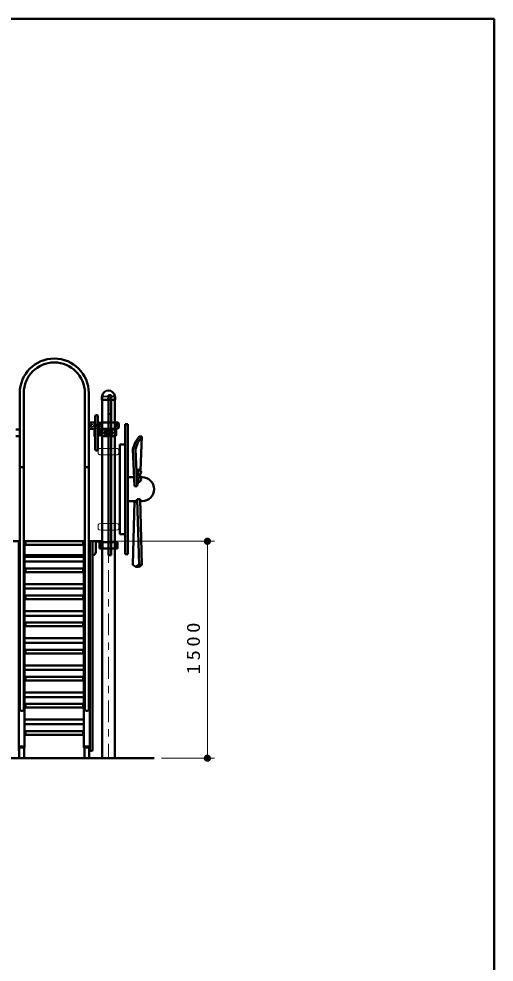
# Model space of a CAD drawing. Units: millimetres on the paper, scale 1:50. Extents: x -385 to 0, y -594 to 267.
# Drawn here: x -65.8 to 0, y -160.5 to -30 of the extents above; entities that cross this region are included whole.
import ezdxf

# ---------------------------------------------------------------- set-up
doc = ezdxf.new("R2010")
doc.units = ezdxf.units.MM
doc.linetypes.add('USER1', pattern=[4.5, 2.5, -2])
doc.linetypes.add('USER2', pattern=[6, 3, -1, 1, -1])
doc.layers.add('LY_1', color=140, linetype='Continuous', lineweight=50)
doc.styles.add('ＭＳ ゴシック', font='')
doc.styles.get('ＭＳ ゴシック').set_extended_font_data('MS Gothic')

# ---------------------------------------------------------------- blocks, each defined once
blk = doc.blocks.new('filled_dot')
at = {"color": 0, "linetype": 'Continuous', "lineweight": -2, "const_width": 1.25}
blk.add_lwpolyline([(-0.625, 0, 1), (0.625, 0, 1)], format="xyb", close=True, dxfattribs=at)

msp = doc.modelspace()

# ---------------------------------------------------------------- linework, layer by layer
at = {"layer": 'LY_1', "color": 7}
for p, q in [((0, -30), (-385, -30)), ((0, -297), (0, -30))]:
    msp.add_line(p, q, dxfattribs=at)
at = {"layer": 'LY_1'}
for p, q in [((-65.63, -92.25), (-65.63, -81.75)), ((-65.086, -92.25), (-65.086, -81.749)), ((-56.63, -92.25), (-56.63, -81.749)), ((-56.086, -92.25), (-56.086, -81.75)), ((-53.358, -82.05), (-53.358, -104.15)), ((-52.978, -82.05), (-53.358, -82.05)), ((-52.978, -82.05), (-52.978, -104.15)), ((-54.287, -82.67), (-54.278, -82.274)), ((-54.277, -82.68), (-54.287, -82.67)), ((-54.277, -82.68), (-52.438, -82.68)), ((-54.254, -82.216), (-54.232, -82.194)), ((-54.249, -82.25), (-54.249, -132.25)), ((-52.978, -82.65), (-53.358, -82.65)), ((-52.461, -82.216), (-52.483, -82.194)), ((-52.467, -82.25), (-52.467, -132.25)), ((-52.429, -82.67), (-52.438, -82.68)), ((-52.429, -82.67), (-52.437, -82.274)), ((-52.978, -84.65), (-53.358, -84.65)), ((-55.558, -85.81), (-56.086, -85.81)), ((-55.202, -89.59), (-55.202, -84.91)), ((-55.102, -84.81), (-54.922, -84.81)), ((-54.278, -85.8), (-54.908, -85.855)), ((-54.822, -89.59), (-54.822, -84.91)), ((-52.438, -85.8), (-54.278, -85.8)), ((-52.438, -85.8), (-52.122, -85.828)), ((-50.662, -86.05), (-51.042, -86.05)), ((-51.042, -86.05), (-51.042, -104.05)), ((-50.662, -86.05), (-50.662, -104.05)), ((-66.158, -86.81), (-65.63, -86.81)), ((-55.558, -86.69), (-56.086, -86.69)), ((-55.292, -87.75), (-55.292, -86.75)), ((-55.292, -86.75), (-55.202, -86.75)), ((-55.202, -87.75), (-55.202, -86.75)), ((-54.278, -86.7), (-54.908, -86.645)), ((-54.822, -87.75), (-54.822, -86.75)), ((-54.822, -86.75), (-54.732, -86.75)), ((-54.732, -87.75), (-54.732, -86.75)), ((-54.732, -86.91), (-54.249, -86.91)), ((-54.28, -86.8), (-53.428, -86.8)), ((-52.438, -86.7), (-54.278, -86.7)), ((-53.683, -87.065), (-53.722, -87.063)), ((-53.683, -87.25), (-53.683, -86.82)), ((-53.683, -87.25), (-53.683, -87.68)), ((-53.388, -86.84), (-53.388, -87.66)), ((-53.328, -86.84), (-53.328, -87.66)), ((-52.435, -86.8), (-53.288, -86.8)), ((-53.032, -87.25), (-53.032, -86.82)), ((-53.032, -87.065), (-52.993, -87.063)), ((-53.032, -87.25), (-53.032, -87.68)), ((-52.932, -86.87), (-52.978, -86.87)), ((-52.932, -87.63), (-52.932, -86.87)), ((-52.438, -86.7), (-52.122, -86.673)), ((-66.158, -87.69), (-65.629, -87.69)), ((-55.292, -87.75), (-55.202, -87.75)), ((-54.822, -87.75), (-54.732, -87.75)), ((-54.732, -87.59), (-54.249, -87.59)), ((-54.278, -87.7), (-53.428, -87.7)), ((-53.683, -87.436), (-53.722, -87.437)), ((-52.435, -87.7), (-53.288, -87.7)), ((-53.032, -87.436), (-52.993, -87.437)), ((-52.978, -87.63), (-52.932, -87.63)), ((-49.128, -87.746), (-48.754, -87.746)), ((-48.754, -87.746), (-48.942, -92.468)), ((-55.102, -89.69), (-54.922, -89.69)), ((-51.81, -101.25), (-51.81, -88.85)), ((-51.042, -88.85), (-51.81, -88.85)), ((-49.753, -94.618), (-49.996, -89.5)), ((-49.379, -94.618), (-49.622, -89.5)), ((-65.63, -125.48), (-65.63, -92.25)), ((-65.086, -125.48), (-65.086, -92.25)), ((-56.63, -125.48), (-56.63, -92.25)), ((-56.086, -125.48), (-56.086, -92.25)), ((-49.811, -93.398), (-50.662, -93.398)), ((-48.961, -92.959), (-48.98, -93.426)), ((-48.694, -93.398), (-48.979, -93.398)), ((-49.753, -94.618), (-49.379, -94.618)), ((-49.371, -96.414), (-49.128, -105.507)), ((-48.997, -96.414), (-49.371, -96.414)), ((-48.997, -96.414), (-48.754, -105.507)), ((-49.461, -96.702), (-50.662, -96.702)), ((-49.761, -96.702), (-49.996, -105.507)), ((-48.694, -96.702), (-48.989, -96.702)), ((-51.042, -101.25), (-51.81, -101.25)), ((-65.758, -102.25), (-66.548, -102.25)), ((-65.758, -102.601), (-65.758, -102.186)), ((-65.758, -102.186), (-65.63, -102.186)), ((-65.758, -131.15), (-65.758, -102.25)), ((-65.086, -102.186), (-64.958, -102.186)), ((-64.958, -102.601), (-64.958, -102.186)), ((-60.858, -102.25), (-64.958, -102.25)), ((-64.958, -130.77), (-64.958, -102.25)), ((-64.858, -102.75), (-64.858, -102.25)), ((-60.858, -102.75), (-64.858, -102.75)), ((-60.858, -102.25), (-56.758, -102.25)), ((-60.858, -102.75), (-56.858, -102.75)), ((-56.858, -102.75), (-56.858, -102.25)), ((-56.63, -102.186), (-56.758, -102.186)), ((-56.758, -102.601), (-56.758, -102.186)), ((-56.758, -130.77), (-56.758, -102.25)), ((-55.958, -102.186), (-56.086, -102.186)), ((-55.958, -102.601), (-55.958, -102.186)), ((-55.958, -102.25), (-55.168, -102.25)), ((-55.958, -131.15), (-55.958, -102.25)), ((-55.578, -131.15), (-55.578, -102.35)), ((-54.249, -102.25), (-55.108, -102.25)), ((-54.249, -102.296), (-55.108, -102.296)), ((-55.108, -102.31), (-55.108, -103.75)), ((-54.594, -102.37), (-54.594, -103.27)), ((-54.594, -102.37), (-52.121, -102.37)), ((-54.438, -102.37), (-54.438, -103.27)), ((-54.379, -102.37), (-54.379, -103.27)), ((-54.192, -102.37), (-54.192, -103.27)), ((-52.288, -102.37), (-52.288, -103.27)), ((-52.121, -102.37), (-52.121, -103.27)), ((-60.858, -104.15), (-64.958, -104.15)), ((-60.858, -104.15), (-56.758, -104.15)), ((-55.578, -104.15), (-55.508, -104.15)), ((-54.594, -103.27), (-52.121, -103.27)), ((-52.978, -104.15), (-53.358, -104.15)), ((-50.662, -104.05), (-51.042, -104.05)), ((-64.958, -104.411), (-56.758, -104.411)), ((-64.958, -105.049), (-56.758, -105.049)), ((-48.754, -105.507), (-49.128, -105.507)), ((-60.858, -106), (-64.858, -106)), ((-64.858, -106.5), (-64.858, -106)), ((-60.858, -106.5), (-64.858, -106.5)), ((-60.858, -106), (-56.858, -106)), ((-60.858, -106.5), (-56.858, -106.5)), ((-56.858, -106.5), (-56.858, -106)), ((-49.188, -105.802), (-49.562, -105.802)), ((-64.958, -108.161), (-56.758, -108.161)), ((-64.958, -108.799), (-56.758, -108.799)), ((-60.858, -109.75), (-64.858, -109.75)), ((-64.858, -110.25), (-64.858, -109.75)), ((-60.858, -110.25), (-64.858, -110.25)), ((-60.858, -109.75), (-56.858, -109.75)), ((-60.858, -110.25), (-56.858, -110.25)), ((-56.858, -110.25), (-56.858, -109.75)), ((-64.958, -111.911), (-56.758, -111.911)), ((-64.958, -112.549), (-56.758, -112.549)), ((-60.858, -113.5), (-64.858, -113.5)), ((-64.858, -114), (-64.858, -113.5)), ((-60.858, -114), (-64.858, -114)), ((-60.858, -113.5), (-56.858, -113.5)), ((-60.858, -114), (-56.858, -114)), ((-56.858, -114), (-56.858, -113.5)), ((-64.958, -115.661), (-56.758, -115.661)), ((-64.958, -116.299), (-56.758, -116.299)), ((-60.858, -117.25), (-64.858, -117.25)), ((-64.858, -117.75), (-64.858, -117.25)), ((-60.858, -117.25), (-56.858, -117.25)), ((-56.858, -117.75), (-56.858, -117.25)), ((-60.858, -117.75), (-64.858, -117.75)), ((-60.858, -117.75), (-56.858, -117.75)), ((-64.958, -119.411), (-56.758, -119.411)), ((-64.958, -120.049), (-56.758, -120.049)), ((-60.858, -121), (-64.858, -121)), ((-64.858, -121.5), (-64.858, -121)), ((-60.858, -121), (-56.858, -121)), ((-56.858, -121.5), (-56.858, -121)), ((-60.858, -121.5), (-64.858, -121.5)), ((-60.858, -121.5), (-56.858, -121.5)), ((-64.958, -123.161), (-56.758, -123.161)), ((-64.958, -123.799), (-56.758, -123.799)), ((-60.858, -124.75), (-64.858, -124.75)), ((-64.858, -125.25), (-64.858, -124.75)), ((-60.858, -124.75), (-56.858, -124.75)), ((-56.858, -125.25), (-56.858, -124.75)), ((-60.858, -125.25), (-64.858, -125.25)), ((-60.858, -125.25), (-56.858, -125.25)), ((-64.958, -126.911), (-56.758, -126.911)), ((-64.958, -127.549), (-56.758, -127.549)), ((-60.858, -128.5), (-64.858, -128.5)), ((-64.858, -129), (-64.858, -128.5)), ((-60.858, -129), (-64.858, -129)), ((-60.858, -128.5), (-56.858, -128.5)), ((-60.858, -129), (-56.858, -129)), ((-56.858, -129), (-56.858, -128.5)), ((-65.758, -130.65), (-64.958, -130.65)), ((-65.758, -130.77), (-64.958, -130.77)), ((-65.698, -132.25), (-65.698, -130.77)), ((-65.018, -132.25), (-65.018, -130.77)), ((-55.958, -130.65), (-56.758, -130.65)), ((-55.958, -130.77), (-56.758, -130.77)), ((-56.698, -132.25), (-56.698, -130.77)), ((-56.018, -132.25), (-56.018, -130.77)), ((-55.678, -131.25), (-55.858, -131.25)), ((-47.042, -132.25), (-181.849, -132.25))]:
    msp.add_line(p, q, dxfattribs=at)
at = {"layer": 'LY_1', "color": 7, "lineweight": 13}
for p, q in [((-54.215, -82.18), (-52.503, -82.18)), ((-54.251, -82.25), (-52.464, -82.25)), ((-54.692, -86.435), (-54.692, -86.065)), ((-54.323, -86.065), (-54.692, -86.065)), ((-52.392, -86.065), (-52.023, -86.065)), ((-52.023, -86.435), (-52.023, -86.065)), ((-54.323, -86.435), (-54.692, -86.435)), ((-52.392, -86.435), (-52.023, -86.435)), ((-53.249, -102.25), (-38.676, -102.25)), ((-39.676, -102.25), (-39.676, -132.25)), ((-46.042, -132.25), (-38.676, -132.25))]:
    msp.add_line(p, q, dxfattribs=at)
at = {"layer": 'LY_1', "color": 7, "linetype": 'USER2', "lineweight": 13}
for p, q in [((-53.358, -82.25), (-53.358, -132.25)), ((-53.822, -103.35), (-52.6, -103.35))]:
    msp.add_line(p, q, dxfattribs=at)
at = {"layer": 'LY_1', "color": 7, "linetype": 'USER1', "lineweight": 13}
for p, q in [((-54.908, -85.855), (-55.538, -85.902)), ((-54.258, -85.82), (-54.258, -86.68)), ((-52.458, -85.82), (-52.458, -86.68)), ((-54.908, -86.645), (-55.538, -86.599)), ((-54.278, -89.4), (-54.593, -89.428)), ((-52.438, -89.4), (-54.278, -89.4)), ((-52.438, -89.4), (-52.122, -89.428)), ((-54.278, -90.3), (-54.593, -90.273)), ((-52.438, -90.3), (-54.278, -90.3)), ((-52.438, -90.3), (-52.122, -90.273)), ((-54.278, -99.8), (-54.593, -99.828)), ((-52.438, -99.8), (-54.278, -99.8)), ((-52.438, -99.8), (-52.122, -99.828)), ((-54.278, -100.7), (-54.593, -100.673)), ((-52.438, -100.7), (-54.278, -100.7)), ((-52.438, -100.7), (-52.122, -100.673))]:
    msp.add_line(p, q, dxfattribs=at)
at = {"layer": 'LY_1'}
for points in [[(-49.128, -87.746), (-49.677, -88.594), (-49.996, -89.5)], [(-48.754, -87.746), (-49.303, -88.594), (-49.622, -89.5)], [(-49.212, -93.061), (-49.221, -93.058), (-49.229, -93.049), (-49.236, -93.034), (-49.244, -93.013), (-49.251, -92.987), (-49.257, -92.956), (-49.262, -92.921), (-49.267, -92.882), (-49.27, -92.84), (-49.273, -92.796), (-49.274, -92.75), (-49.275, -92.703), (-49.274, -92.656), (-49.273, -92.61), (-49.27, -92.565), (-49.267, -92.523), (-49.262, -92.484), (-49.257, -92.449), (-49.251, -92.418), (-49.244, -92.392), (-49.236, -92.371), (-49.229, -92.356), (-49.221, -92.347), (-49.212, -92.344)], [(-49.208, -94.061), (-49.216, -94.058), (-49.224, -94.049), (-49.232, -94.034), (-49.239, -94.013), (-49.246, -93.987), (-49.252, -93.956), (-49.257, -93.921), (-49.262, -93.882), (-49.266, -93.84), (-49.268, -93.796), (-49.27, -93.75), (-49.27, -93.703), (-49.27, -93.656), (-49.268, -93.61), (-49.266, -93.565), (-49.262, -93.523), (-49.257, -93.484), (-49.252, -93.449), (-49.246, -93.418), (-49.239, -93.392), (-49.232, -93.371), (-49.224, -93.356), (-49.216, -93.347), (-49.208, -93.344)], [(-49.379, -94.618), (-49.341, -94.332), (-49.202, -94.061)], [(-49.371, -96.414), (-49.414, -96.58), (-49.461, -96.702), (-49.51, -96.777), (-49.562, -96.802), (-49.613, -96.777), (-49.663, -96.702)], [(-49.128, -105.507), (-49.562, -105.802), (-49.996, -105.507)], [(-48.754, -105.507), (-49.062, -105.778), (-49.375, -105.748)], [(-65.086, -125.48), (-65.088, -125.509), (-65.095, -125.537), (-65.106, -125.564), (-65.122, -125.59), (-65.142, -125.613), (-65.165, -125.635), (-65.192, -125.654), (-65.222, -125.67), (-65.253, -125.683), (-65.287, -125.692), (-65.322, -125.697), (-65.358, -125.699), (-65.393, -125.697), (-65.428, -125.692), (-65.462, -125.683), (-65.494, -125.67), (-65.523, -125.654), (-65.55, -125.635), (-65.573, -125.613), (-65.593, -125.59), (-65.609, -125.564), (-65.62, -125.537), (-65.627, -125.509), (-65.63, -125.48)], [(-56.63, -125.48), (-56.627, -125.509), (-56.62, -125.537), (-56.609, -125.564), (-56.593, -125.59), (-56.573, -125.613), (-56.55, -125.635), (-56.523, -125.654), (-56.494, -125.67), (-56.462, -125.683), (-56.428, -125.692), (-56.393, -125.697), (-56.358, -125.699), (-56.322, -125.697), (-56.287, -125.692), (-56.253, -125.683), (-56.222, -125.67), (-56.192, -125.654), (-56.165, -125.635), (-56.142, -125.613), (-56.122, -125.59), (-56.106, -125.564), (-56.095, -125.537), (-56.088, -125.509), (-56.086, -125.48)]]:
    msp.add_lwpolyline(points, dxfattribs=at)
msp.add_circle((-53.358, -82.52), 0.06, dxfattribs=at)
at = {"layer": 'LY_1', "color": 7, "lineweight": 13}
for centre, radius in [((-54.508, -86.25), 0.185), ((-52.208, -86.25), 0.185), ((-54.508, -86.25), 0.1), ((-53.358, -86.25), 0.1), ((-52.208, -86.25), 0.1)]:
    msp.add_circle(centre, radius, dxfattribs=at)
at = {"layer": 'LY_1', "color": 7, "linetype": 'USER1', "lineweight": 13}
msp.add_circle((-55.558, -86.25), 0.15, dxfattribs=at)
at = {"layer": 'LY_1'}
for centre, radius, start, end in [((-60.858, -81.75), 4.772, 0, 180), ((-60.858, -81.75), 4.228, 0, 180), ((-54.271, -82.154), 0.056, 315, 353.3676), ((-53.358, -82.26), 0.864, 90, 173.3676), ((-53.358, -82.26), 0.864, 6.6324, 90), ((-52.444, -82.154), 0.056, 186.6324, 225), ((-54.194, -82.275), 0.084, 135, 178.99605), ((-52.521, -82.275), 0.084, 1.00395, 45), ((-55.558, -86.25), 0.44, 270, 90), ((-55.102, -84.91), 0.1, 90, 180), ((-54.922, -84.91), 0.1, 0, 90), ((-53.808, -86.25), 1, 163.80375, 196.19625), ((-54.576, -86.027), 0.2, 95, 163.80375), ((-52.139, -86.027), 0.2, 16.19625, 85), ((-52.908, -86.25), 1, 343.80375, 16.19625), ((-54.576, -86.473), 0.2, 196.19625, 265), ((-53.306, -87.25), 1.122, 159.19706, 200.80294), ((-54.28, -86.88), 0.08, 90, 159.19706), ((-53.729, -87.25), 0.187, 88, 272), ((-53.663, -86.82), 0.02, 90, 180), ((-53.428, -86.84), 0.04, 0, 90), ((-53.288, -86.84), 0.04, 90, 180), ((-53.052, -86.82), 0.02, 0, 90), ((-52.986, -87.25), 0.187, 268, 92), ((-52.435, -86.88), 0.08, 20.80294, 90), ((-53.409, -87.25), 1.122, 339.19706, 20.80294), ((-52.139, -86.473), 0.2, 275, 343.80375), ((-54.28, -87.62), 0.08, 200.80294, 270), ((-53.663, -87.68), 0.02, 180, 270), ((-53.428, -87.66), 0.04, 270, 0), ((-53.288, -87.66), 0.04, 180, 270), ((-53.052, -87.68), 0.02, 270, 0), ((-52.435, -87.62), 0.08, 270, 339.19706), ((-55.102, -89.59), 0.1, 180, 270), ((-54.922, -89.59), 0.1, 270, 0), ((-65.358, -92.25), 0.272, 0, 180), ((-56.358, -92.25), 0.272, 0, 180), ((-49.212, -92.703), 0.359, 270.15587, 90.15587), ((-49.208, -93.703), 0.359, 270.15587, 90.15587), ((-48.694, -95.05), 1.652, 270, 90), ((-65.858, -102.35), 0.1, 0, 90), ((-55.858, -102.35), 0.1, 90, 180), ((-55.678, -102.35), 0.1, 0, 90), ((-55.168, -102.31), 0.06, 0, 90), ((-55.508, -103.75), 0.4, 270, 0), ((-65.858, -131.15), 0.1, 270, 0), ((-55.858, -131.15), 0.1, 180, 270), ((-55.678, -131.15), 0.1, 270, 0)]:
    msp.add_arc(centre, radius, start, end, dxfattribs=at)
at = {"layer": 'LY_1', "color": 7, "linetype": 'USER1', "lineweight": 13}
for centre, radius, start, end in [((-55.508, -86.25), 0.35, 95, 265), ((-54.278, -85.82), 0.02, 0, 91.98888), ((-54.278, -86.68), 0.02, 270, 0), ((-53.808, -89.85), 1, 163.80375, 196.19625), ((-54.576, -89.627), 0.2, 95, 163.80375), ((-52.139, -89.627), 0.2, 16.19625, 85), ((-52.908, -89.85), 1, 343.80375, 16.19625), ((-54.576, -90.073), 0.2, 196.19625, 265), ((-52.139, -90.073), 0.2, 275, 343.80375), ((-53.808, -100.25), 1, 163.80375, 196.19625), ((-54.576, -100.027), 0.2, 95, 163.80375), ((-52.139, -100.027), 0.2, 16.19625, 85), ((-52.908, -100.25), 1, 343.80375, 16.19625), ((-54.576, -100.473), 0.2, 196.19625, 265), ((-52.139, -100.473), 0.2, 275, 343.80375)]:
    msp.add_arc(centre, radius, start, end, dxfattribs=at)
at = {"layer": 'LY_1', "color": 7, "lineweight": 13}
for centre, start, end in [((-56.883, -86.25), 355.87048, 4.12952), ((-49.832, -86.25), 175.87048, 184.12952)]:
    msp.add_arc(centre, 2.567, start, end, dxfattribs=at)

# ---------------------------------------------------------------- block references
at = {"layer": 'LY_1', "color": 7, "lineweight": 13, "xscale": 0.4, "yscale": 0.4}
for p, rotation in [((-39.676, -102.25), 270), ((-39.676, -132.25), 90)]:
    msp.add_blockref('filled_dot', p, dxfattribs=dict(at, rotation=rotation))

# ---------------------------------------------------------------- texts
at = {"layer": 'LY_1', "color": 7, "insert": (-40.676, -116.829), "char_height": 1.833, "attachment_point": 8, "rotation": 90, "style": 'ＭＳ ゴシック'}
msp.add_mtext('\\T1.33;\\W1.15;1500', dxfattribs=at)

doc.saveas('drawing.dxf')
